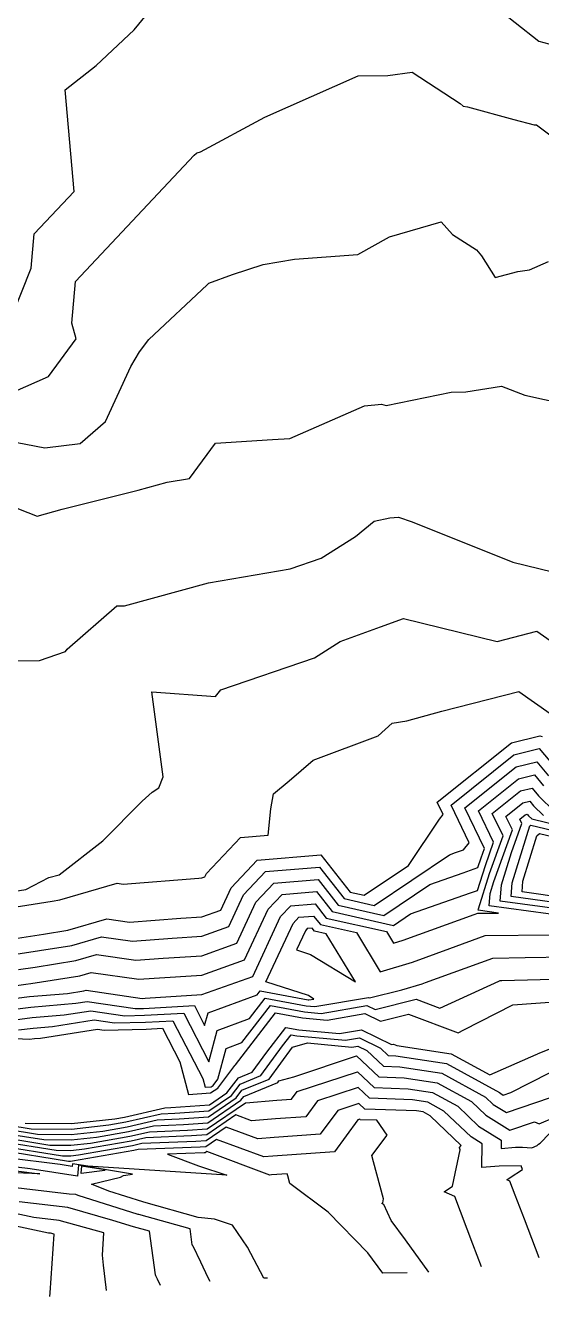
# Model space of a CAD drawing. Header units: millimetres. Extents: x 1157528 to 1158127, y 1280646 to 1281429.
# Drawn here: x 1157823.2 to 1157876.6, y 1280686.3 to 1280817.7 of the extents above; entities that cross this region are included whole.
import ezdxf

# ---------------------------------------------------------------- set-up
doc = ezdxf.new("R2010")
doc.units = ezdxf.units.MM
doc.layers.add('OCTUBRE', color=31, linetype='Continuous')

msp = doc.modelspace()

# ---------------------------------------------------------------- linework, layer by layer
at = {"layer": 'OCTUBRE', "flags": 128}
for points, elevation in [([(1157821.81, 1280787.6), (1157823.81, 1280792.61), (1157824.12, 1280796.16), (1157828.23, 1280800.55), (1157827.31, 1280811.05), (1157830.52, 1280813.59), (1157834.45, 1280817.26), (1157838.09, 1280821.76)], 461.5), ([(1157871.4, 1280819.95), (1157876.28, 1280816.1), (1157877.83, 1280815.67)], 461.5), ([(1157820.91, 1280779.36), (1157825.59, 1280781.41), (1157828.43, 1280785.32), (1157828.01, 1280786.93), (1157828.39, 1280791.24), (1157840.64, 1280804.32), (1157840.89, 1280804.51), (1157840.97, 1280804.54), (1157841.29, 1280804.65), (1157847.94, 1280808.24), (1157857.62, 1280812.5), (1157860.67, 1280812.54), (1157863.18, 1280812.89), (1157868.14, 1280809.65), (1157868.47, 1280809.37), (1157868.92, 1280809.32), (1157873.71, 1280807.99), (1157875.81, 1280807.43), (1157876.06, 1280807.44), (1157877.71, 1280806.22)], 462), ([(1157817.3, 1280775.58), (1157825.21, 1280774.05), (1157828.86, 1280774.49), (1157831.49, 1280776.78), (1157834.1, 1280782.47), (1157834.98, 1280783.99), (1157835.96, 1280785.26), (1157841.98, 1280790.89), (1157842.11, 1280791.02), (1157842.16, 1280791.06), (1157842.18, 1280791.06), (1157844.61, 1280791.96), (1157847.78, 1280793.02), (1157851.04, 1280793.57), (1157857.58, 1280794.03), (1157860.86, 1280795.88), (1157866.19, 1280797.41), (1157867.37, 1280796.09), (1157869.85, 1280794.51), (1157870.36, 1280793.91), (1157871.77, 1280791.65), (1157874.13, 1280792.28), (1157875.32, 1280792.47), (1157877.28, 1280793.32)], 462.5), ([(1157821.34, 1280768.2), (1157824.4, 1280767), (1157827, 1280767.71), (1157834.86, 1280769.66), (1157837.87, 1280770.49), (1157840.18, 1280770.89), (1157842.86, 1280774.55), (1157848.76, 1280774.92), (1157850.55, 1280775.02), (1157858.27, 1280778.38), (1157860.02, 1280778.55), (1157860.5, 1280778.44), (1157867.22, 1280779.82), (1157868.74, 1280779.85), (1157872.43, 1280780.43), (1157874.86, 1280779.51), (1157890.02, 1280776.14)], 463), ([(1157821.42, 1280752.04), (1157824.67, 1280752.07), (1157827.33, 1280752.98), (1157827.51, 1280753.25), (1157832.64, 1280757.72), (1157833.43, 1280757.71), (1157842.12, 1280760.08), (1157850.58, 1280761.53), (1157853.78, 1280762.63), (1157857.35, 1280764.89), (1157859.28, 1280766.47), (1157860.89, 1280766.81), (1157861.79, 1280766.89), (1157863.19, 1280766.41), (1157873.61, 1280762.24), (1157877.69, 1280761.25)], 463.5), ([(1157818.85, 1280727.69), (1157823.24, 1280728.38), (1157825.63, 1280729.64), (1157826.68, 1280729.92), (1157831.21, 1280733.42), (1157835.27, 1280737.51), (1157836.29, 1280738.44), (1157836.99, 1280738.91), (1157837.43, 1280740.03), (1157836.27, 1280748.83), (1157842.86, 1280748.34), (1157843.42, 1280749.03), (1157853.09, 1280752.35), (1157855.75, 1280754.03), (1157859.93, 1280755.54), (1157862.29, 1280756.41), (1157871.98, 1280754.04), (1157876.07, 1280755.09), (1157878.6, 1280753.33)], 464), ([(1157819.58, 1280726.17), (1157825.95, 1280727.18), (1157826.75, 1280727.31), (1157832.68, 1280729.03), (1157833.3, 1280728.94), (1157841.12, 1280729.57), (1157841.45, 1280729.59), (1157841.75, 1280729.7), (1157841.91, 1280730.04), (1157845.44, 1280733.78), (1157848.3, 1280734.01), (1157848.59, 1280736.73), (1157848.87, 1280738.28), (1157850.47, 1280739.64), (1157852.97, 1280741.76), (1157859.67, 1280744.27), (1157861.11, 1280745.58), (1157862.63, 1280745.83), (1157866.27, 1280746.83), (1157874.21, 1280748.87), (1157879.1, 1280745.45)], 464.5), ([(1157821.04, 1280723.15), (1157825.07, 1280723.78), (1157827.58, 1280724.18), (1157831.61, 1280725.35), (1157833.96, 1280725.01), (1157839.28, 1280725.44), (1157841.45, 1280725.57), (1157843.4, 1280726.27), (1157844.47, 1280728.57), (1157847.17, 1280731.42), (1157853.76, 1280731.96), (1157856.78, 1280728.12), (1157858.24, 1280727.79), (1157862.81, 1280730.86), (1157866.03, 1280735.67), (1157866.41, 1280736.14), (1157865.79, 1280737.41), (1157873.48, 1280743.54), (1157876.41, 1280744.28), (1157876.65, 1280744.21)], 465.5), ([(1157821.77, 1280721.63), (1157824.64, 1280722.08), (1157827.99, 1280722.61), (1157831.08, 1280723.5), (1157834.28, 1280723.04), (1157838.36, 1280723.37), (1157841.45, 1280723.56), (1157844.22, 1280724.55), (1157845.75, 1280727.83), (1157848.03, 1280730.24), (1157853.61, 1280730.7), (1157856.16, 1280727.45), (1157859.25, 1280726.75), (1157867.04, 1280731.98), (1157867.68, 1280732.21), (1157868.5, 1280732.5), (1157869.1, 1280733.23), (1157867.21, 1280737.12), (1157873.71, 1280742.3), (1157876.33, 1280742.96), (1157877.8, 1280741.2)], 466), ([(1157822.5, 1280720.12), (1157824.2, 1280720.38), (1157828.41, 1280721.05), (1157830.54, 1280721.66), (1157834.61, 1280721.07), (1157837.44, 1280721.3), (1157841.45, 1280721.55), (1157845.05, 1280722.84), (1157847.03, 1280727.09), (1157848.9, 1280729.06), (1157853.46, 1280729.44), (1157855.54, 1280726.78), (1157860.26, 1280725.72), (1157865.03, 1280728.92), (1157868.45, 1280730.13), (1157869.99, 1280730.67), (1157870.32, 1280731.68), (1157870.66, 1280732.64), (1157868.63, 1280736.83), (1157873.94, 1280741.06), (1157876.08, 1280741.6), (1157877.29, 1280740.16)], 466.5), ([(1157818.29, 1280717.91), (1157823.23, 1280718.6), (1157823.76, 1280718.69), (1157828.82, 1280719.48), (1157830.01, 1280719.82), (1157834.94, 1280719.11), (1157836.52, 1280719.24), (1157841.44, 1280719.54), (1157845.87, 1280721.12), (1157848.31, 1280726.35), (1157849.76, 1280727.89), (1157853.3, 1280728.18), (1157854.93, 1280726.11), (1157861.27, 1280724.68), (1157863.02, 1280725.86), (1157869.22, 1280728.04), (1157869.94, 1280728.3), (1157870.76, 1280730.86), (1157871.62, 1280733.28), (1157870.05, 1280736.53), (1157874.18, 1280739.83), (1157875.84, 1280740.24), (1157876.77, 1280739.12)], 467), ([(1157819.05, 1280716.74), (1157823.63, 1280717.32), (1157827.54, 1280717.65), (1157829.24, 1280717.92), (1157829.47, 1280717.98), (1157835.26, 1280717.14), (1157835.59, 1280717.17), (1157841.44, 1280717.54), (1157846.7, 1280719.41), (1157849.59, 1280725.61), (1157850.63, 1280726.71), (1157853.15, 1280726.91), (1157854.31, 1280725.44), (1157860.54, 1280724.04), (1157861.27, 1280722.84), (1157862.26, 1280723.14), (1157869.61, 1280725.8), (1157869.99, 1280725.94), (1157872.13, 1280725.96), (1157870.03, 1280726.25), (1157870.04, 1280726.38), (1157871.2, 1280730.03), (1157872.59, 1280733.93), (1157871.47, 1280736.24), (1157874.41, 1280738.59), (1157875.59, 1280738.88), (1157876.26, 1280738.09), (1157877.96, 1280736.41)], 467.5), ([(1157879.28, 1280725.61), (1157871.16, 1280726.72), (1157871.26, 1280727.99), (1157871.65, 1280729.21), (1157873.56, 1280734.57), (1157872.89, 1280735.95), (1157874.64, 1280737.35), (1157875.35, 1280737.52), (1157875.75, 1280737.05), (1157876.76, 1280736.05)], 468), ([(1157879.22, 1280726.24), (1157872.29, 1280727.2), (1157872.42, 1280728.89), (1157873.46, 1280732.23), (1157874.52, 1280735.21), (1157874.31, 1280735.66), (1157874.88, 1280736.11), (1157875.1, 1280736.17), (1157875.23, 1280736.01), (1157875.56, 1280735.69), (1157881.92, 1280734.16)], 468.5), ([(1157879.17, 1280726.88), (1157873.42, 1280727.67), (1157873.53, 1280729.07), (1157875.37, 1280734.98), (1157875.46, 1280735.06), (1157881.52, 1280733.6)], 469), ([(1157879.12, 1280727.51), (1157874.56, 1280728.14), (1157874.64, 1280729.25), (1157876.1, 1280733.94), (1157876.36, 1280734.19), (1157881.12, 1280733.05)], 469.5), ([(1157820.19, 1280715.79), (1157823.75, 1280716.24), (1157828.42, 1280716.63), (1157829.6, 1280716.81), (1157834.56, 1280716.08), (1157835.42, 1280716.1), (1157840.67, 1280716.39), (1157841.73, 1280714.32), (1157842.09, 1280715.65), (1157847.15, 1280717.51), (1157847.46, 1280717.92), (1157852.44, 1280716.99), (1157852.51, 1280716.98), (1157853.04, 1280717.07), (1157852.47, 1280717.42), (1157848.07, 1280718.86), (1157850.87, 1280724.87), (1157851.49, 1280725.53), (1157853, 1280725.65), (1157853.7, 1280724.77), (1157857.43, 1280723.93), (1157859.88, 1280719.88), (1157863.24, 1280720.89), (1157867.09, 1280722.28), (1157870.75, 1280723.62), (1157877.6, 1280723.72)], 468), ([(1157821.34, 1280714.83), (1157823.88, 1280715.15), (1157827.21, 1280715.43), (1157829.95, 1280715.86), (1157833.48, 1280715.34), (1157835.51, 1280715.39), (1157839.57, 1280715.61), (1157842.15, 1280710.58), (1157843.03, 1280713.81), (1157846.36, 1280715.04), (1157847.99, 1280717.16), (1157852.24, 1280716.37), (1157853.14, 1280716.28), (1157858.67, 1280717.23), (1157858.78, 1280717.18), (1157862.11, 1280718.01), (1157864.22, 1280718.65), (1157864.56, 1280718.77), (1157871.52, 1280721.31), (1157874.89, 1280721.35), (1157879.18, 1280721.44)], 468.5), ([(1157822.49, 1280713.88), (1157824, 1280714.07), (1157825.99, 1280714.24), (1157830.3, 1280714.91), (1157832.4, 1280714.6), (1157835.6, 1280714.68), (1157838.46, 1280714.83), (1157841.54, 1280708.86), (1157841.78, 1280707.95), (1157842.4, 1280707.99), (1157842.6, 1280708.12), (1157843.1, 1280708.79), (1157843.96, 1280711.97), (1157845.58, 1280712.57), (1157848.53, 1280716.4), (1157852.05, 1280715.75), (1157853.78, 1280715.59), (1157858.49, 1280716.39), (1157859.35, 1280715.97), (1157863.61, 1280717.04), (1157866.04, 1280716.13), (1157872.15, 1280718.91), (1157872.31, 1280718.99), (1157872.45, 1280719), (1157879.1, 1280719.14)], 469), ([(1157817.14, 1280713.23), (1157823.63, 1280712.93), (1157824.13, 1280712.99), (1157824.77, 1280713.04), (1157830.65, 1280713.96), (1157831.33, 1280713.86), (1157835.69, 1280713.97), (1157837.36, 1280714.06), (1157839.15, 1280710.58), (1157840.06, 1280707.21), (1157842.34, 1280707.37), (1157843.08, 1280707.87), (1157844.85, 1280710.2), (1157844.89, 1280710.22), (1157844.94, 1280710.28), (1157849.07, 1280715.65), (1157851.85, 1280715.13), (1157854.41, 1280714.89), (1157858.3, 1280715.56), (1157859.92, 1280714.77), (1157862.82, 1280715.49), (1157867.94, 1280713.59), (1157868.55, 1280713.87), (1157873.6, 1280716.46), (1157878.36, 1280716.82)], 469.5), ([(1157823.16, 1280704.23), (1157827.96, 1280704.19), (1157832.44, 1280704.67), (1157833.45, 1280704.85), (1157837.61, 1280705.82), (1157838.23, 1280705.84), (1157842.23, 1280706.13), (1157844.04, 1280707.36), (1157845.22, 1280708.92), (1157846.65, 1280709.51), (1157848.18, 1280711.59), (1157850.14, 1280714.14), (1157851.46, 1280713.89), (1157855.68, 1280713.5), (1157857.94, 1280713.88), (1157861.06, 1280712.36), (1157861.25, 1280712.41), (1157861.62, 1280712.27), (1157867.24, 1280711.42), (1157871.23, 1280709.23), (1157876.01, 1280711.34), (1157876.18, 1280711.42), (1157876.21, 1280711.45), (1157879.99, 1280712.93)], 470.5), ([(1157821.3, 1280703.61), (1157824.45, 1280703.1), (1157827.94, 1280703.07), (1157831.19, 1280703.42), (1157833.73, 1280703.86), (1157836.83, 1280704.58), (1157839.1, 1280704.67), (1157842.12, 1280704.89), (1157844.99, 1280706.85), (1157845.59, 1280707.63), (1157848.41, 1280708.8), (1157850.83, 1280712.1), (1157852.38, 1280712.53), (1157856.94, 1280712.1), (1157857.57, 1280712.21), (1157858.52, 1280711.75), (1157860.24, 1280710.13), (1157861.93, 1280710.07), (1157866.27, 1280709.41), (1157870.77, 1280706.94), (1157871.58, 1280706.17), (1157872.94, 1280705.33), (1157877.51, 1280706.88)], 471.5), ([(1157821.47, 1280704.04), (1157823.8, 1280703.66), (1157827.95, 1280703.63), (1157831.82, 1280704.05), (1157833.59, 1280704.36), (1157837.22, 1280705.2), (1157838.66, 1280705.26), (1157842.18, 1280705.51), (1157844.51, 1280707.11), (1157845.4, 1280708.27), (1157847.53, 1280709.15), (1157849.8, 1280712.24), (1157850.68, 1280713.38), (1157851.27, 1280713.27), (1157856.31, 1280712.8), (1157857.76, 1280713.05), (1157859.93, 1280711.99), (1157860.72, 1280711.24), (1157861.51, 1280711.21), (1157866.75, 1280710.41), (1157872.21, 1280707.42), (1157872.35, 1280707.29), (1157872.59, 1280707.14), (1157873.39, 1280707.41), (1157877.4, 1280709.43)], 471), ([(1157821.12, 1280703.17), (1157825.09, 1280702.53), (1157827.92, 1280702.51), (1157830.56, 1280702.8), (1157833.87, 1280703.37), (1157836.43, 1280703.97), (1157839.53, 1280704.09), (1157842.06, 1280704.27), (1157845.47, 1280706.6), (1157845.77, 1280706.99), (1157849.29, 1280708.44), (1157849.42, 1280708.62), (1157850.95, 1280709.04), (1157857.45, 1280711.19), (1157859.76, 1280709.02), (1157862.36, 1280708.93), (1157865.78, 1280708.41), (1157869.34, 1280706.46), (1157870.82, 1280705.05), (1157873.3, 1280703.52), (1157875.85, 1280704.38), (1157876.31, 1280704.15), (1157877.95, 1280704.85)], 472), ([(1157820.95, 1280702.74), (1157825.73, 1280701.97), (1157827.91, 1280701.95), (1157829.94, 1280702.17), (1157834, 1280702.88), (1157836.04, 1280703.35), (1157839.96, 1280703.51), (1157842.01, 1280703.65), (1157845.95, 1280706.34), (1157845.95, 1280706.34), (1157845.98, 1280706.35), (1157849.21, 1280706.6), (1157850.73, 1280706.71), (1157851.31, 1280707.5), (1157857.53, 1280709.55), (1157859.28, 1280707.92), (1157862.79, 1280707.79), (1157865.3, 1280707.41), (1157867.91, 1280705.98), (1157870.05, 1280703.93), (1157872.39, 1280702.49), (1157872.38, 1280701.62), (1157873.87, 1280701.75), (1157874.61, 1280701.76), (1157875.57, 1280701.68), (1157876.11, 1280701.91), (1157876.25, 1280702.05), (1157876.43, 1280702.18), (1157881.32, 1280707.24)], 472.5), ([(1157876.33, 1280690.3), (1157874.8, 1280694.3), (1157873.85, 1280696.78), (1157873.29, 1280698.23), (1157872.97, 1280698.37), (1157873.32, 1280698.61), (1157874.59, 1280699.45), (1157874.45, 1280699.82), (1157872.2, 1280699.8), (1157870.39, 1280699.65), (1157870.42, 1280702.11), (1157869.28, 1280702.81), (1157866.47, 1280705.49), (1157864.81, 1280706.4), (1157863.22, 1280706.65), (1157858.79, 1280706.81), (1157857.61, 1280707.92), (1157853.4, 1280706.53), (1157852.2, 1280704.9), (1157849.06, 1280704.67), (1157846.58, 1280704.48), (1157844.96, 1280705.09), (1157841.95, 1280703.04), (1157840.39, 1280702.92), (1157835.65, 1280702.73), (1157834.14, 1280702.38), (1157829.31, 1280701.55), (1157827.89, 1280701.39), (1157826.38, 1280701.41), (1157820.77, 1280702.3)], 473), ([(1157870.37, 1280689.4), (1157869.48, 1280691.74), (1157867.6, 1280696.64), (1157866.51, 1280697.15), (1157867.37, 1280697.72), (1157868.15, 1280701.49), (1157868.09, 1280701.67), (1157868.08, 1280701.71), (1157868.26, 1280701.94), (1157865.04, 1280705.01), (1157864.33, 1280705.4), (1157863.65, 1280705.51), (1157858.31, 1280705.7), (1157857.69, 1280706.28), (1157855.49, 1280705.55), (1157853.67, 1280703.09), (1157848.92, 1280702.74), (1157847.22, 1280702.61), (1157843.97, 1280703.82), (1157841.9, 1280702.42), (1157840.83, 1280702.34), (1157835.25, 1280702.12), (1157834.28, 1280701.89), (1157828.69, 1280700.92), (1157827.88, 1280700.83), (1157827.02, 1280700.84), (1157820.6, 1280701.87)], 473.5), ([(1157864.93, 1280688.84), (1157862.49, 1280692.16), (1157861.02, 1280694.16), (1157860.28, 1280695.82), (1157860.05, 1280695.92), (1157860.15, 1280695.99), (1157860.24, 1280696.43), (1157859.21, 1280700.23), (1157859.01, 1280700.91), (1157860.61, 1280703.01), (1157859.55, 1280704.53), (1157857.83, 1280704.59), (1157857.77, 1280704.64), (1157857.57, 1280704.58), (1157855.15, 1280701.28), (1157848.78, 1280700.81), (1157847.85, 1280700.74), (1157842.97, 1280702.56), (1157841.84, 1280701.8), (1157841.26, 1280701.75), (1157834.86, 1280701.5), (1157834.42, 1280701.4), (1157828.06, 1280700.29), (1157827.87, 1280700.27), (1157827.66, 1280700.28), (1157820.42, 1280701.44)], 474), ([(1157862.69, 1280688.77), (1157860.15, 1280688.73), (1157858.61, 1280690.83), (1157854.49, 1280695.03), (1157850.54, 1280698.01), (1157850.33, 1280698.79), (1157850.26, 1280699), (1157848.63, 1280698.88), (1157848.48, 1280698.87), (1157841.97, 1280701.3), (1157841.79, 1280701.18), (1157841.69, 1280701.17), (1157837.9, 1280701.02), (1157841.11, 1280699.83), (1157844.03, 1280698.86), (1157829.65, 1280699.78), (1157828.07, 1280700.04), (1157828.05, 1280699.75), (1157826.8, 1280699.95), (1157815.66, 1280701.35)], 474.5), ([(1157819.77, 1280699.61), (1157824.69, 1280698.99), (1157821.32, 1280699.14)], 475.5), ([(1157848.23, 1280688.22), (1157847.84, 1280688.22), (1157846.16, 1280691.42), (1157844.63, 1280693.7), (1157842.75, 1280694.3), (1157841.08, 1280694.49), (1157835.46, 1280696.06), (1157835.35, 1280696.09), (1157831.82, 1280697.19), (1157830.03, 1280697.92), (1157833.04, 1280698.66), (1157833.34, 1280698.84), (1157834.28, 1280698.96), (1157834.28, 1280698.96), (1157828.69, 1280699.88), (1157828.59, 1280698.74), (1157823.69, 1280699.51), (1157820.87, 1280699.86)], 475.5), ([(1157842.29, 1280687.87), (1157842.11, 1280688.25), (1157841.33, 1280689.85), (1157840.53, 1280691.51), (1157840.49, 1280691.59), (1157840.46, 1280691.64), (1157840.45, 1280691.67), (1157840.23, 1280693.32), (1157834.92, 1280694.79), (1157834.86, 1280694.81), (1157828.65, 1280696.75), (1157828.41, 1280696.85), (1157827.71, 1280696.91), (1157821.04, 1280697.69)], 476), ([(1157831.58, 1280686.94), (1157831.55, 1280687.25), (1157831.28, 1280689.55), (1157831.16, 1280690.59), (1157831.31, 1280692.89), (1157826.68, 1280694.18), (1157824.06, 1280694.49), (1157817.89, 1280695.79)], 477), ([(1157837.16, 1280687.47), (1157836.85, 1280688.1), (1157836.75, 1280688.32), (1157836.68, 1280688.46), (1157836.64, 1280688.54), (1157836.03, 1280693.07), (1157834.39, 1280693.53), (1157834.37, 1280693.53), (1157832.25, 1280694.19), (1157827.57, 1280695.5), (1157822.55, 1280696.09)], 476.5), ([(1157825.74, 1280686.31), (1157825.76, 1280686.71), (1157826.17, 1280692.75), (1157825.79, 1280692.86), (1157825.57, 1280692.88), (1157817.36, 1280694.62)], 477.5)]:
    msp.add_lwpolyline(points, dxfattribs=dict(at, elevation=elevation))
for points, elevation in [([(1157852.35, 1280724.35), (1157852.15, 1280724.13), (1157851.23, 1280722.15), (1157852.68, 1280721.68), (1157857.33, 1280718.84), (1157854.31, 1280723.82), (1157853.08, 1280724.1), (1157852.85, 1280724.39), (1157852.35, 1280724.35)], 468.5), ([(1157829.01, 1280699.8), (1157828.94, 1280699.07), (1157828.95, 1280699.07), (1157831.41, 1280699.39), (1157831.45, 1280699.4), (1157829.01, 1280699.8)], 476)]:
    msp.add_lwpolyline(points, close=True, dxfattribs=dict(at, elevation=elevation))

doc.saveas('drawing.dxf')
